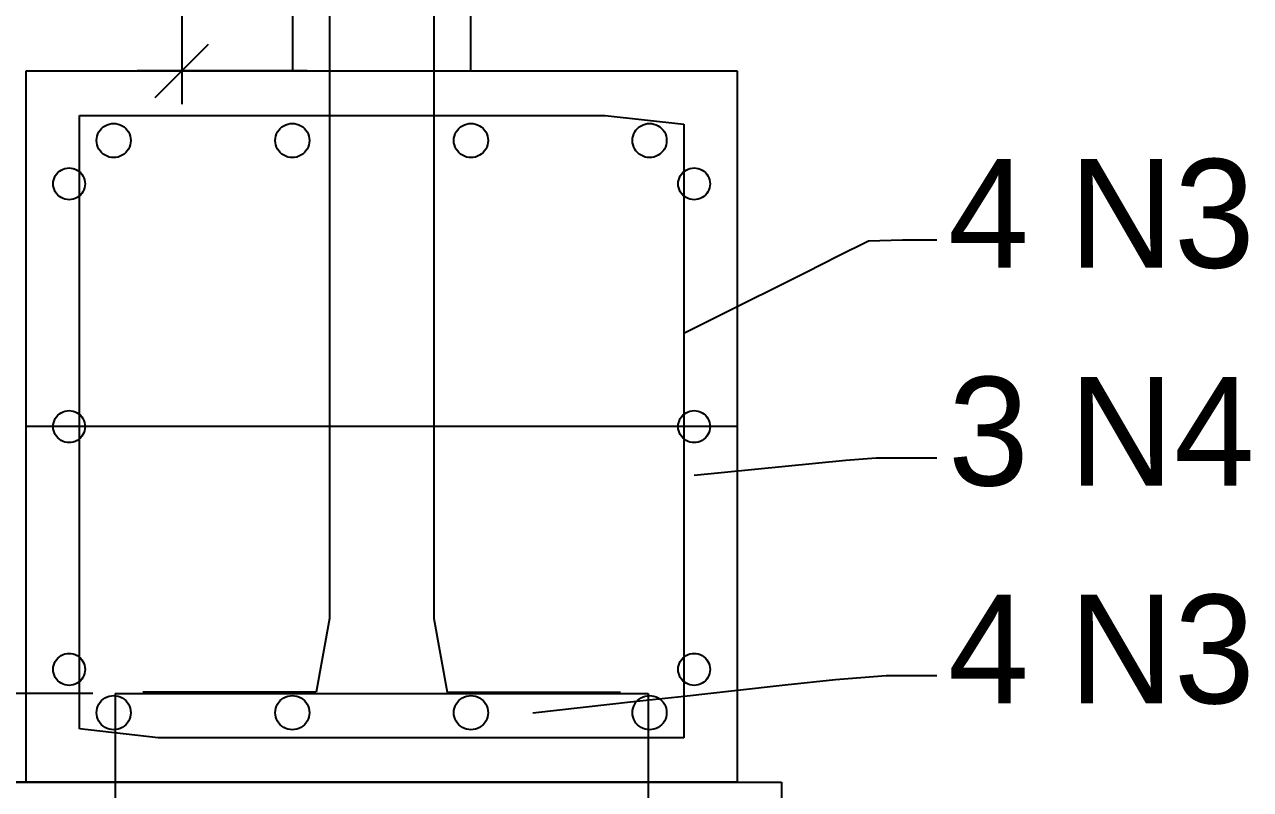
# Model space of a CAD drawing. Header units: millimetres. Extents: x 0 to 3648, y 0 to 594.
# Drawn here: x 268.6 to 323.8, y 263.3 to 297.7 of the extents above; entities that cross this region are included whole.
import ezdxf

# ---------------------------------------------------------------- set-up
doc = ezdxf.new("R2010")
doc.units = ezdxf.units.MM
for name, color, linetype in [('ARMADURAS', 1, 'CONTINUOUS'), ('COTAS', 4, 'CONTINUOUS'), ('EIXOS', 6, 'CONTINUOUS'), ('ESTRIBOS', 30, 'CONTINUOUS'), ('FORMAS', 7, 'CONTINUOUS'), ('TEXTOS', 2, 'CONTINUOUS')]:
    doc.layers.add(name, color=color, linetype=linetype)

msp = doc.modelspace()

# ---------------------------------------------------------------- linework, layer by layer
at = {"layer": 'ARMADURAS'}
for p, q in [((280.6414, 295.65571), (280.6414, 299.58494)), ((288.64139, 299.58494), (288.64139, 295.65571)), ((282.29138, 298.33562), (282.29138, 294.43275)), ((286.9914, 298.33562), (286.9914, 294.43275)), ((282.29138, 294.43275), (282.29138, 290.52989)), ((286.9914, 294.43275), (286.9914, 290.52989)), ((282.29138, 290.52989), (282.29138, 286.62702)), ((286.9914, 290.52989), (286.9914, 286.62702)), ((282.29138, 286.62702), (282.29138, 282.72418)), ((286.9914, 286.62702), (286.9914, 282.72418)), ((282.29138, 282.72418), (282.29138, 278.82131)), ((286.9914, 282.72418), (286.9914, 278.82131)), ((282.29138, 278.82131), (282.29138, 274.91844)), ((286.9914, 278.82131), (286.9914, 274.91844)), ((282.29138, 274.91844), (282.29138, 271.01557)), ((286.9914, 274.91844), (286.9914, 271.01557)), ((282.29138, 271.01557), (281.69712, 267.70699)), ((286.9914, 271.01557), (287.58567, 267.70699)), ((277.79425, 267.70699), (273.89138, 267.70699)), ((281.69712, 267.70699), (277.79425, 267.70699)), ((287.58567, 267.70699), (291.48854, 267.70699)), ((291.48854, 267.70699), (295.39141, 267.70699))]:
    msp.add_line(p, q, dxfattribs=at)
at = {"layer": 'COTAS'}
for p, q in [((275.6414, 327.15567), (275.6414, 294.15569)), ((274.44139, 294.4557), (276.84138, 296.85569)), ((281.29141, 295.65571), (273.64139, 295.65571)), ((305.16846, 287.31922), (306.55386, 288.01192)), ((306.55386, 288.01192), (308.09245, 288.05568)), ((308.09245, 288.05568), (309.64139, 288.05568)), ((303.78305, 286.62651), (305.16846, 287.31922)), ((302.39762, 285.93378), (303.78305, 286.62651)), ((301.01221, 285.24111), (302.39762, 285.93378)), ((299.62681, 284.54838), (301.01221, 285.24111)), ((298.2414, 283.85571), (299.62681, 284.54838)), ((305.53266, 278.14601), (306.89863, 278.25568)), ((306.89863, 278.25568), (308.27001, 278.25568)), ((308.27001, 278.25568), (309.64139, 278.25568)), ((298.70909, 277.47108), (300.07381, 277.60608)), ((300.07381, 277.60608), (301.43852, 277.74105)), ((301.43852, 277.74105), (302.80324, 277.87605)), ((302.80324, 277.87605), (304.16795, 278.01104)), ((304.16795, 278.01104), (305.53266, 278.14601)), ((302.80514, 268.03377), (305.07791, 268.28373)), ((305.07791, 268.28373), (307.35492, 268.45569)), ((307.35492, 268.45569), (309.64139, 268.45569)), ((298.25965, 267.53381), (300.53241, 267.7838)), ((300.53241, 267.7838), (302.80514, 268.03377)), ((271.64141, 267.65569), (264.64139, 267.65569)), ((293.71416, 267.03389), (295.98689, 267.28385)), ((295.98689, 267.28385), (298.25965, 267.53381)), ((291.4414, 266.78389), (293.71416, 267.03389)), ((271.64141, 263.6557), (264.64139, 263.6557))]:
    msp.add_line(p, q, dxfattribs=at)
at = {"layer": 'EIXOS'}
for p, q in [((268.64139, 295.65571), (300.6414, 295.65571)), ((268.64139, 279.65567), (268.64139, 295.65571)), ((300.6414, 295.65571), (300.6414, 279.65567)), ((300.6414, 279.65567), (268.64139, 279.65567)), ((272.64138, 267.65569), (272.64138, 261.65569)), ((272.64138, 267.65569), (296.64141, 267.65569)), ((296.64141, 267.65569), (296.64141, 261.65569))]:
    msp.add_line(p, q, dxfattribs=at)
at = {"layer": 'ESTRIBOS'}
for p, q in [((271.04138, 293.6557), (274.98426, 293.6557)), ((271.04138, 289.71283), (271.04138, 293.6557)), ((274.98426, 293.6557), (278.9271, 293.6557)), ((278.9271, 293.6557), (282.86997, 293.6557)), ((282.86997, 293.6557), (286.81281, 293.6557)), ((286.81281, 293.6557), (290.75568, 293.6557)), ((290.75568, 293.6557), (294.69855, 293.6557)), ((294.69855, 293.6557), (298.2414, 293.25572)), ((271.96959, 292.99577), (272.03591, 293.07142)), ((272.03591, 293.07142), (272.11157, 293.13775)), ((272.11157, 293.13775), (272.19523, 293.19365)), ((272.19523, 293.19365), (272.28547, 293.23816)), ((272.28547, 293.23816), (272.38078, 293.27052)), ((272.38078, 293.27052), (272.47947, 293.29015)), ((272.47947, 293.29015), (272.57985, 293.29672)), ((272.57985, 293.29672), (272.68026, 293.29015)), ((272.68026, 293.29015), (272.77895, 293.27052)), ((272.77895, 293.27052), (272.87422, 293.23816)), ((272.87422, 293.23816), (272.96446, 293.19365)), ((272.96446, 293.19365), (273.04813, 293.13775)), ((273.04813, 293.13775), (273.12378, 293.07142)), ((273.12378, 293.07142), (273.19014, 292.99577)), ((280.01061, 292.99577), (280.07697, 293.07142)), ((280.07697, 293.07142), (280.15262, 293.13775)), ((280.15262, 293.13775), (280.23625, 293.19365)), ((280.23625, 293.19365), (280.32652, 293.23816)), ((280.32652, 293.23816), (280.4218, 293.27052)), ((280.4218, 293.27052), (280.52049, 293.29015)), ((280.52049, 293.29015), (280.62087, 293.29672)), ((280.62087, 293.29672), (280.72128, 293.29015)), ((280.72128, 293.29015), (280.81997, 293.27052)), ((280.81997, 293.27052), (280.91525, 293.23816)), ((280.91525, 293.23816), (281.00548, 293.19365)), ((281.00548, 293.19365), (281.08915, 293.13775)), ((281.08915, 293.13775), (281.1648, 293.07142)), ((281.1648, 293.07142), (281.23116, 292.99577)), ((288.05163, 292.99577), (288.11799, 293.07142)), ((288.11799, 293.07142), (288.19364, 293.13775)), ((288.19364, 293.13775), (288.27731, 293.19365)), ((288.27731, 293.19365), (288.36754, 293.23816)), ((288.36754, 293.23816), (288.46282, 293.27052)), ((288.46282, 293.27052), (288.56151, 293.29015)), ((288.56151, 293.29015), (288.66192, 293.29672)), ((288.66192, 293.29672), (288.7623, 293.29015)), ((288.7623, 293.29015), (288.86099, 293.27052)), ((288.86099, 293.27052), (288.95627, 293.23816)), ((288.95627, 293.23816), (289.04654, 293.19365)), ((289.04654, 293.19365), (289.13017, 293.13775)), ((289.13017, 293.13775), (289.20582, 293.07142)), ((289.20582, 293.07142), (289.27218, 292.99577)), ((296.09265, 292.99577), (296.15901, 293.07142)), ((296.15901, 293.07142), (296.23466, 293.13775)), ((296.23466, 293.13775), (296.31833, 293.19365)), ((296.31833, 293.19365), (296.40857, 293.23816)), ((296.40857, 293.23816), (296.50384, 293.27052)), ((296.50384, 293.27052), (296.60253, 293.29015)), ((296.60253, 293.29015), (296.70294, 293.29672)), ((296.70294, 293.29672), (296.80332, 293.29015)), ((296.80332, 293.29015), (296.90201, 293.27052)), ((296.90201, 293.27052), (296.99732, 293.23816)), ((296.99732, 293.23816), (297.08756, 293.19365)), ((297.08756, 293.19365), (297.17122, 293.13775)), ((297.17122, 293.13775), (297.24688, 293.07142)), ((297.24688, 293.07142), (297.3132, 292.99577)), ((298.2414, 293.25572), (298.2414, 289.31284)), ((271.81062, 292.52749), (271.81722, 292.6279)), ((271.81722, 292.42711), (271.81062, 292.52749)), ((271.81722, 292.6279), (271.83685, 292.72659)), ((271.83685, 292.72659), (271.86918, 292.82186)), ((271.86918, 292.82186), (271.91369, 292.9121)), ((271.91369, 292.9121), (271.96959, 292.99577)), ((273.19014, 292.99577), (273.24604, 292.9121)), ((273.24604, 292.9121), (273.29055, 292.82186)), ((273.29055, 292.82186), (273.32288, 292.72659)), ((273.32288, 292.72659), (273.3425, 292.6279)), ((273.3425, 292.6279), (273.34908, 292.52749)), ((273.34908, 292.52749), (273.3425, 292.42711)), ((279.85164, 292.52749), (279.85824, 292.6279)), ((279.85824, 292.42711), (279.85164, 292.52749)), ((279.85824, 292.6279), (279.87787, 292.72659)), ((279.87787, 292.72659), (279.9102, 292.82186)), ((279.9102, 292.82186), (279.95471, 292.9121)), ((279.95471, 292.9121), (280.01061, 292.99577)), ((281.23116, 292.99577), (281.28706, 292.9121)), ((281.28706, 292.9121), (281.33157, 292.82186)), ((281.33157, 292.82186), (281.3639, 292.72659)), ((281.3639, 292.72659), (281.38353, 292.6279)), ((281.38353, 292.6279), (281.3901, 292.52749)), ((281.3901, 292.52749), (281.38353, 292.42711)), ((287.89269, 292.52749), (287.89926, 292.6279)), ((287.89926, 292.42711), (287.89269, 292.52749)), ((287.89926, 292.6279), (287.91889, 292.72659)), ((287.91889, 292.72659), (287.95122, 292.82186)), ((287.95122, 292.82186), (287.99573, 292.9121)), ((287.99573, 292.9121), (288.05163, 292.99577)), ((289.27218, 292.99577), (289.32808, 292.9121)), ((289.32808, 292.9121), (289.37259, 292.82186)), ((289.37259, 292.82186), (289.40492, 292.72659)), ((289.40492, 292.72659), (289.42455, 292.6279)), ((289.42455, 292.6279), (289.43115, 292.52749)), ((289.43115, 292.52749), (289.42455, 292.42711)), ((295.93371, 292.52749), (295.94029, 292.6279)), ((295.94029, 292.42711), (295.93371, 292.52749)), ((295.94029, 292.6279), (295.95991, 292.72659)), ((295.95991, 292.72659), (295.99224, 292.82186)), ((295.99224, 292.82186), (296.03675, 292.9121)), ((296.03675, 292.9121), (296.09265, 292.99577)), ((297.3132, 292.99577), (297.3691, 292.9121)), ((297.3691, 292.9121), (297.41361, 292.82186)), ((297.41361, 292.82186), (297.44594, 292.72659)), ((297.44594, 292.72659), (297.46557, 292.6279)), ((297.46557, 292.6279), (297.47217, 292.52749)), ((297.47217, 292.52749), (297.46557, 292.42711)), ((271.83685, 292.32839), (271.81722, 292.42711)), ((271.86918, 292.23311), (271.83685, 292.32839)), ((271.91369, 292.14287), (271.86918, 292.23311)), ((271.96959, 292.05921), (271.91369, 292.14287)), ((272.03591, 291.98359), (271.96959, 292.05921)), ((272.11157, 291.91723), (272.03591, 291.98359)), ((273.12378, 291.98359), (273.04813, 291.91723)), ((273.19014, 292.05921), (273.12378, 291.98359)), ((273.24604, 292.14287), (273.19014, 292.05921)), ((273.29055, 292.23311), (273.24604, 292.14287)), ((273.32288, 292.32839), (273.29055, 292.23311)), ((273.3425, 292.42711), (273.32288, 292.32839)), ((279.87787, 292.32839), (279.85824, 292.42711)), ((279.9102, 292.23311), (279.87787, 292.32839)), ((279.95471, 292.14287), (279.9102, 292.23311)), ((280.01061, 292.05921), (279.95471, 292.14287)), ((280.07697, 291.98359), (280.01061, 292.05921)), ((280.15262, 291.91723), (280.07697, 291.98359)), ((281.1648, 291.98359), (281.08915, 291.91723)), ((281.23116, 292.05921), (281.1648, 291.98359)), ((281.28706, 292.14287), (281.23116, 292.05921)), ((281.33157, 292.23311), (281.28706, 292.14287)), ((281.3639, 292.32839), (281.33157, 292.23311)), ((281.38353, 292.42711), (281.3639, 292.32839)), ((287.91889, 292.32839), (287.89926, 292.42711)), ((287.95122, 292.23311), (287.91889, 292.32839)), ((287.99573, 292.14287), (287.95122, 292.23311)), ((288.05163, 292.05921), (287.99573, 292.14287)), ((288.11799, 291.98359), (288.05163, 292.05921)), ((288.19364, 291.91723), (288.11799, 291.98359)), ((289.20582, 291.98359), (289.13017, 291.91723)), ((289.27218, 292.05921), (289.20582, 291.98359)), ((289.32808, 292.14287), (289.27218, 292.05921)), ((289.37259, 292.23311), (289.32808, 292.14287)), ((289.40492, 292.32839), (289.37259, 292.23311)), ((289.42455, 292.42711), (289.40492, 292.32839)), ((295.95991, 292.32839), (295.94029, 292.42711)), ((295.99224, 292.23311), (295.95991, 292.32839)), ((296.03675, 292.14287), (295.99224, 292.23311)), ((296.09265, 292.05921), (296.03675, 292.14287)), ((296.15901, 291.98359), (296.09265, 292.05921)), ((296.23466, 291.91723), (296.15901, 291.98359)), ((297.24688, 291.98359), (297.17122, 291.91723)), ((297.3132, 292.05921), (297.24688, 291.98359)), ((297.3691, 292.14287), (297.3132, 292.05921)), ((297.41361, 292.23311), (297.3691, 292.14287)), ((297.44594, 292.32839), (297.41361, 292.23311)), ((297.46557, 292.42711), (297.44594, 292.32839)), ((272.19523, 291.86133), (272.11157, 291.91723)), ((272.28547, 291.81682), (272.19523, 291.86133)), ((272.38078, 291.78446), (272.28547, 291.81682)), ((272.47947, 291.76486), (272.38078, 291.78446)), ((272.57985, 291.75826), (272.47947, 291.76486)), ((272.68026, 291.76486), (272.57985, 291.75826)), ((272.77895, 291.78446), (272.68026, 291.76486)), ((272.87422, 291.81682), (272.77895, 291.78446)), ((272.96446, 291.86133), (272.87422, 291.81682)), ((273.04813, 291.91723), (272.96446, 291.86133)), ((280.23625, 291.86133), (280.15262, 291.91723)), ((280.32652, 291.81682), (280.23625, 291.86133)), ((280.4218, 291.78446), (280.32652, 291.81682)), ((280.52049, 291.76486), (280.4218, 291.78446)), ((280.62087, 291.75826), (280.52049, 291.76486)), ((280.72128, 291.76486), (280.62087, 291.75826)), ((280.81997, 291.78446), (280.72128, 291.76486)), ((280.91525, 291.81682), (280.81997, 291.78446)), ((281.00548, 291.86133), (280.91525, 291.81682)), ((281.08915, 291.91723), (281.00548, 291.86133)), ((288.27731, 291.86133), (288.19364, 291.91723)), ((288.36754, 291.81682), (288.27731, 291.86133)), ((288.46282, 291.78446), (288.36754, 291.81682)), ((288.56151, 291.76486), (288.46282, 291.78446)), ((288.66192, 291.75826), (288.56151, 291.76486)), ((288.7623, 291.76486), (288.66192, 291.75826)), ((288.86099, 291.78446), (288.7623, 291.76486)), ((288.95627, 291.81682), (288.86099, 291.78446)), ((289.04654, 291.86133), (288.95627, 291.81682)), ((289.13017, 291.91723), (289.04654, 291.86133)), ((296.31833, 291.86133), (296.23466, 291.91723)), ((296.40857, 291.81682), (296.31833, 291.86133)), ((296.50384, 291.78446), (296.40857, 291.81682)), ((296.60253, 291.76486), (296.50384, 291.78446)), ((296.70294, 291.75826), (296.60253, 291.76486)), ((296.80332, 291.76486), (296.70294, 291.75826)), ((296.90201, 291.78446), (296.80332, 291.76486)), ((296.99732, 291.81682), (296.90201, 291.78446)), ((297.08756, 291.86133), (296.99732, 291.81682)), ((297.17122, 291.91723), (297.08756, 291.86133)), ((271.04138, 285.76999), (271.04138, 289.71283)), ((298.2414, 289.31284), (298.2414, 285.37)), ((271.04138, 281.82712), (271.04138, 285.76999)), ((298.2414, 285.37), (298.2414, 281.42713)), ((271.04138, 277.88428), (271.04138, 281.82712)), ((298.2414, 281.42713), (298.2414, 277.48426)), ((271.04138, 273.94141), (271.04138, 277.88428)), ((298.2414, 277.48426), (298.2414, 273.54142)), ((271.04138, 269.99854), (271.04138, 273.94141)), ((298.2414, 273.54142), (298.2414, 269.59855)), ((271.04138, 266.0557), (271.04138, 269.99854)), ((298.2414, 269.59855), (298.2414, 265.65571)), ((271.86918, 267.07827), (271.91369, 267.16851)), ((271.91369, 267.16851), (271.96959, 267.25217)), ((271.96959, 267.25217), (272.03591, 267.32782)), ((272.03591, 267.32782), (272.11157, 267.39418)), ((272.11157, 267.39418), (272.19523, 267.45008)), ((272.19523, 267.45008), (272.28547, 267.49459)), ((272.28547, 267.49459), (272.38078, 267.52692)), ((272.38078, 267.52692), (272.47947, 267.54655)), ((272.47947, 267.54655), (272.57985, 267.55312)), ((272.57985, 267.55312), (272.68026, 267.54655)), ((272.68026, 267.54655), (272.77895, 267.52692)), ((272.77895, 267.52692), (272.87422, 267.49459)), ((272.87422, 267.49459), (272.96446, 267.45008)), ((272.96446, 267.45008), (273.04813, 267.39418)), ((273.04813, 267.39418), (273.12378, 267.32782)), ((273.12378, 267.32782), (273.19014, 267.25217)), ((273.19014, 267.25217), (273.24604, 267.16851)), ((273.24604, 267.16851), (273.29055, 267.07827)), ((279.9102, 267.07827), (279.95471, 267.16851)), ((279.95471, 267.16851), (280.01061, 267.25217)), ((280.01061, 267.25217), (280.07697, 267.32782)), ((280.07697, 267.32782), (280.15262, 267.39418)), ((280.15262, 267.39418), (280.23625, 267.45008)), ((280.23625, 267.45008), (280.32652, 267.49459)), ((280.32652, 267.49459), (280.4218, 267.52692)), ((280.4218, 267.52692), (280.52049, 267.54655)), ((280.52049, 267.54655), (280.62087, 267.55312)), ((280.62087, 267.55312), (280.72128, 267.54655)), ((280.72128, 267.54655), (280.81997, 267.52692)), ((280.81997, 267.52692), (280.91525, 267.49459)), ((280.91525, 267.49459), (281.00548, 267.45008)), ((281.00548, 267.45008), (281.08915, 267.39418)), ((281.08915, 267.39418), (281.1648, 267.32782)), ((281.1648, 267.32782), (281.23116, 267.25217)), ((281.23116, 267.25217), (281.28706, 267.16851)), ((281.28706, 267.16851), (281.33157, 267.07827)), ((287.95122, 267.07827), (287.99573, 267.16851)), ((287.99573, 267.16851), (288.05163, 267.25217)), ((288.05163, 267.25217), (288.11799, 267.32782)), ((288.11799, 267.32782), (288.19364, 267.39418)), ((288.19364, 267.39418), (288.27731, 267.45008)), ((288.27731, 267.45008), (288.36754, 267.49459)), ((288.36754, 267.49459), (288.46282, 267.52692)), ((288.46282, 267.52692), (288.56151, 267.54655)), ((288.56151, 267.54655), (288.66192, 267.55312)), ((288.66192, 267.55312), (288.7623, 267.54655)), ((288.7623, 267.54655), (288.86099, 267.52692)), ((288.86099, 267.52692), (288.95627, 267.49459)), ((288.95627, 267.49459), (289.04654, 267.45008)), ((289.04654, 267.45008), (289.13017, 267.39418)), ((289.13017, 267.39418), (289.20582, 267.32782)), ((289.20582, 267.32782), (289.27218, 267.25217)), ((289.27218, 267.25217), (289.32808, 267.16851)), ((289.32808, 267.16851), (289.37259, 267.07827)), ((295.99224, 267.07827), (296.03675, 267.16851)), ((296.03675, 267.16851), (296.09265, 267.25217)), ((296.09265, 267.25217), (296.15901, 267.32782)), ((296.15901, 267.32782), (296.23466, 267.39418)), ((296.23466, 267.39418), (296.31833, 267.45008)), ((296.31833, 267.45008), (296.40857, 267.49459)), ((296.40857, 267.49459), (296.50384, 267.52692)), ((296.50384, 267.52692), (296.60253, 267.54655)), ((296.60253, 267.54655), (296.70294, 267.55312)), ((296.70294, 267.55312), (296.80332, 267.54655)), ((296.80332, 267.54655), (296.90201, 267.52692)), ((296.90201, 267.52692), (296.99732, 267.49459)), ((296.99732, 267.49459), (297.08756, 267.45008)), ((297.08756, 267.45008), (297.17122, 267.39418)), ((297.17122, 267.39418), (297.24688, 267.32782)), ((297.24688, 267.32782), (297.3132, 267.25217)), ((297.3132, 267.25217), (297.3691, 267.16851)), ((297.3691, 267.16851), (297.41361, 267.07827)), ((271.81062, 266.78389), (271.81722, 266.8843)), ((271.81722, 266.68348), (271.81062, 266.78389)), ((271.81722, 266.8843), (271.83685, 266.98299)), ((271.83685, 266.58482), (271.81722, 266.68348)), ((271.83685, 266.98299), (271.86918, 267.07827)), ((271.86918, 266.48955), (271.83685, 266.58482)), ((273.29055, 267.07827), (273.32288, 266.98299)), ((273.32288, 266.58482), (273.29055, 266.48955)), ((273.32288, 266.98299), (273.3425, 266.8843)), ((273.3425, 266.68348), (273.32288, 266.58482)), ((273.3425, 266.8843), (273.34908, 266.78389)), ((273.34908, 266.78389), (273.3425, 266.68348)), ((279.85164, 266.78389), (279.85824, 266.8843)), ((279.85824, 266.68348), (279.85164, 266.78389)), ((279.85824, 266.8843), (279.87787, 266.98299)), ((279.87787, 266.58482), (279.85824, 266.68348)), ((279.87787, 266.98299), (279.9102, 267.07827)), ((279.9102, 266.48955), (279.87787, 266.58482)), ((281.33157, 267.07827), (281.3639, 266.98299)), ((281.3639, 266.58482), (281.33157, 266.48955)), ((281.3639, 266.98299), (281.38353, 266.8843)), ((281.38353, 266.68348), (281.3639, 266.58482)), ((281.38353, 266.8843), (281.3901, 266.78389)), ((281.3901, 266.78389), (281.38353, 266.68348)), ((287.89269, 266.78389), (287.89926, 266.8843)), ((287.89926, 266.68348), (287.89269, 266.78389)), ((287.89926, 266.8843), (287.91889, 266.98299)), ((287.91889, 266.58482), (287.89926, 266.68348)), ((287.91889, 266.98299), (287.95122, 267.07827)), ((287.95122, 266.48955), (287.91889, 266.58482)), ((289.37259, 267.07827), (289.40492, 266.98299)), ((289.40492, 266.58482), (289.37259, 266.48955)), ((289.40492, 266.98299), (289.42455, 266.8843)), ((289.42455, 266.68348), (289.40492, 266.58482)), ((289.42455, 266.8843), (289.43115, 266.78389)), ((289.43115, 266.78389), (289.42455, 266.68348)), ((295.93371, 266.78389), (295.94029, 266.8843)), ((295.94029, 266.68348), (295.93371, 266.78389)), ((295.94029, 266.8843), (295.95991, 266.98299)), ((295.95991, 266.58482), (295.94029, 266.68348)), ((295.95991, 266.98299), (295.99224, 267.07827)), ((295.99224, 266.48955), (295.95991, 266.58482)), ((297.41361, 267.07827), (297.44594, 266.98299)), ((297.44594, 266.58482), (297.41361, 266.48955)), ((297.44594, 266.98299), (297.46557, 266.8843)), ((297.46557, 266.68348), (297.44594, 266.58482)), ((297.46557, 266.8843), (297.47217, 266.78389)), ((297.47217, 266.78389), (297.46557, 266.68348)), ((274.58424, 265.65571), (271.04138, 266.0557)), ((271.91369, 266.39928), (271.86918, 266.48955)), ((271.96959, 266.31564), (271.91369, 266.39928)), ((272.03591, 266.23996), (271.96959, 266.31564)), ((272.11157, 266.17363), (272.03591, 266.23996)), ((272.19523, 266.11773), (272.11157, 266.17363)), ((272.28547, 266.07322), (272.19523, 266.11773)), ((272.38078, 266.04089), (272.28547, 266.07322)), ((272.47947, 266.02123), (272.38078, 266.04089)), ((272.57985, 266.01466), (272.47947, 266.02123)), ((272.68026, 266.02123), (272.57985, 266.01466)), ((272.77895, 266.04089), (272.68026, 266.02123)), ((272.87422, 266.07322), (272.77895, 266.04089)), ((272.96446, 266.11773), (272.87422, 266.07322)), ((273.04813, 266.17363), (272.96446, 266.11773)), ((273.12378, 266.23996), (273.04813, 266.17363)), ((273.19014, 266.31564), (273.12378, 266.23996)), ((273.24604, 266.39928), (273.19014, 266.31564)), ((273.29055, 266.48955), (273.24604, 266.39928)), ((279.95471, 266.39928), (279.9102, 266.48955)), ((280.01061, 266.31564), (279.95471, 266.39928)), ((280.07697, 266.23996), (280.01061, 266.31564)), ((280.15262, 266.17363), (280.07697, 266.23996)), ((280.23625, 266.11773), (280.15262, 266.17363)), ((280.32652, 266.07322), (280.23625, 266.11773)), ((280.4218, 266.04089), (280.32652, 266.07322)), ((280.52049, 266.02123), (280.4218, 266.04089)), ((280.62087, 266.01466), (280.52049, 266.02123)), ((280.72128, 266.02123), (280.62087, 266.01466)), ((280.81997, 266.04089), (280.72128, 266.02123)), ((280.91525, 266.07322), (280.81997, 266.04089)), ((281.00548, 266.11773), (280.91525, 266.07322)), ((281.08915, 266.17363), (281.00548, 266.11773)), ((281.1648, 266.23996), (281.08915, 266.17363)), ((281.23116, 266.31564), (281.1648, 266.23996)), ((281.28706, 266.39928), (281.23116, 266.31564)), ((281.33157, 266.48955), (281.28706, 266.39928)), ((287.99573, 266.39928), (287.95122, 266.48955)), ((288.05163, 266.31564), (287.99573, 266.39928)), ((288.11799, 266.23996), (288.05163, 266.31564)), ((288.19364, 266.17363), (288.11799, 266.23996)), ((288.27731, 266.11773), (288.19364, 266.17363)), ((288.36754, 266.07322), (288.27731, 266.11773)), ((288.46282, 266.04089), (288.36754, 266.07322)), ((288.56151, 266.02123), (288.46282, 266.04089)), ((288.66192, 266.01466), (288.56151, 266.02123)), ((288.7623, 266.02123), (288.66192, 266.01466)), ((288.86099, 266.04089), (288.7623, 266.02123)), ((288.95627, 266.07322), (288.86099, 266.04089)), ((289.04654, 266.11773), (288.95627, 266.07322)), ((289.13017, 266.17363), (289.04654, 266.11773)), ((289.20582, 266.23996), (289.13017, 266.17363)), ((289.27218, 266.31564), (289.20582, 266.23996)), ((289.32808, 266.39928), (289.27218, 266.31564)), ((289.37259, 266.48955), (289.32808, 266.39928)), ((296.03675, 266.39928), (295.99224, 266.48955)), ((296.09265, 266.31564), (296.03675, 266.39928)), ((296.15901, 266.23996), (296.09265, 266.31564)), ((296.23466, 266.17363), (296.15901, 266.23996)), ((296.31833, 266.11773), (296.23466, 266.17363)), ((296.40857, 266.07322), (296.31833, 266.11773)), ((296.50384, 266.04089), (296.40857, 266.07322)), ((296.60253, 266.02123), (296.50384, 266.04089)), ((296.70294, 266.01466), (296.60253, 266.02123)), ((296.80332, 266.02123), (296.70294, 266.01466)), ((296.90201, 266.04089), (296.80332, 266.02123)), ((296.99732, 266.07322), (296.90201, 266.04089)), ((297.08756, 266.11773), (296.99732, 266.07322)), ((297.17122, 266.17363), (297.08756, 266.11773)), ((297.24688, 266.23996), (297.17122, 266.17363)), ((297.3132, 266.31564), (297.24688, 266.23996)), ((297.3691, 266.39928), (297.3132, 266.31564)), ((297.41361, 266.48955), (297.3691, 266.39928)), ((278.52711, 265.65571), (274.58424, 265.65571)), ((282.46998, 265.65571), (278.52711, 265.65571)), ((286.41282, 265.65571), (282.46998, 265.65571)), ((290.35569, 265.65571), (286.41282, 265.65571)), ((294.29853, 265.65571), (290.35569, 265.65571)), ((298.2414, 265.65571), (294.29853, 265.65571))]:
    msp.add_line(p, q, dxfattribs=at)
at = {"layer": 'FORMAS'}
for p, q in [((269.88021, 290.76457), (269.91042, 290.85353)), ((269.91042, 290.85353), (269.95195, 290.93773)), ((269.95195, 290.93773), (270.0041, 291.01585)), ((270.0041, 291.01585), (270.06604, 291.08646)), ((270.06604, 291.08646), (270.13666, 291.14837)), ((270.13666, 291.14837), (270.21472, 291.20052)), ((270.21472, 291.20052), (270.29895, 291.24209)), ((270.29895, 291.24209), (270.38787, 291.27226)), ((270.38787, 291.27226), (270.47999, 291.2906)), ((270.47999, 291.2906), (270.5737, 291.29674)), ((270.5737, 291.29674), (270.66741, 291.2906)), ((270.66741, 291.2906), (270.75953, 291.27226)), ((270.75953, 291.27226), (270.84845, 291.24209)), ((270.84845, 291.24209), (270.93268, 291.20052)), ((270.93268, 291.20052), (271.01077, 291.14837)), ((271.01077, 291.14837), (271.08136, 291.08646)), ((271.08136, 291.08646), (271.1433, 291.01585)), ((271.1433, 291.01585), (271.19548, 290.93773)), ((271.19548, 290.93773), (271.23701, 290.85353)), ((271.23701, 290.85353), (271.26718, 290.76457)), ((298.01561, 290.76457), (298.04578, 290.85353)), ((298.04578, 290.85353), (298.08731, 290.93773)), ((298.08731, 290.93773), (298.13949, 291.01585)), ((298.13949, 291.01585), (298.20143, 291.08646)), ((298.20143, 291.08646), (298.27202, 291.14837)), ((298.27202, 291.14837), (298.35011, 291.20052)), ((298.35011, 291.20052), (298.43434, 291.24209)), ((298.43434, 291.24209), (298.52326, 291.27226)), ((298.52326, 291.27226), (298.61538, 291.2906)), ((298.61538, 291.2906), (298.70909, 291.29674)), ((298.70909, 291.29674), (298.8028, 291.2906)), ((298.8028, 291.2906), (298.89492, 291.27226)), ((298.89492, 291.27226), (298.98384, 291.24209)), ((298.98384, 291.24209), (299.06807, 291.20052)), ((299.06807, 291.20052), (299.14613, 291.14837)), ((299.14613, 291.14837), (299.21675, 291.08646)), ((299.21675, 291.08646), (299.27869, 291.01585)), ((299.27869, 291.01585), (299.33084, 290.93773)), ((299.33084, 290.93773), (299.37237, 290.85353)), ((299.37237, 290.85353), (299.40258, 290.76457)), ((269.85577, 290.57878), (269.8619, 290.67249)), ((269.8619, 290.48506), (269.85577, 290.57878)), ((269.8619, 290.67249), (269.88021, 290.76457)), ((269.88021, 290.39295), (269.8619, 290.48506)), ((269.91042, 290.30402), (269.88021, 290.39295)), ((269.95195, 290.2198), (269.91042, 290.30402)), ((271.23701, 290.30402), (271.19548, 290.2198)), ((271.26718, 290.39295), (271.23701, 290.30402)), ((271.26718, 290.76457), (271.28549, 290.67249)), ((271.28549, 290.48506), (271.26718, 290.39295)), ((271.28549, 290.67249), (271.29166, 290.57878)), ((271.29166, 290.57878), (271.28549, 290.48506)), ((297.99113, 290.57878), (297.9973, 290.67249)), ((297.9973, 290.48506), (297.99113, 290.57878)), ((297.9973, 290.67249), (298.01561, 290.76457)), ((298.01561, 290.39295), (297.9973, 290.48506)), ((298.04578, 290.30402), (298.01561, 290.39295)), ((298.08731, 290.2198), (298.04578, 290.30402)), ((299.37237, 290.30402), (299.33084, 290.2198)), ((299.40258, 290.39295), (299.37237, 290.30402)), ((299.40258, 290.76457), (299.42089, 290.67249)), ((299.42089, 290.48506), (299.40258, 290.39295)), ((299.42089, 290.67249), (299.42702, 290.57878)), ((299.42702, 290.57878), (299.42089, 290.48506)), ((270.0041, 290.1417), (269.95195, 290.2198)), ((270.06604, 290.07109), (270.0041, 290.1417)), ((270.13666, 290.00918), (270.06604, 290.07109)), ((270.21472, 289.95703), (270.13666, 290.00918)), ((270.29895, 289.91546), (270.21472, 289.95703)), ((270.38787, 289.88529), (270.29895, 289.91546)), ((270.47999, 289.86695), (270.38787, 289.88529)), ((270.5737, 289.86081), (270.47999, 289.86695)), ((270.66741, 289.86695), (270.5737, 289.86081)), ((270.75953, 289.88529), (270.66741, 289.86695)), ((270.84845, 289.91546), (270.75953, 289.88529)), ((270.93268, 289.95703), (270.84845, 289.91546)), ((271.01077, 290.00918), (270.93268, 289.95703)), ((271.08136, 290.07109), (271.01077, 290.00918)), ((271.1433, 290.1417), (271.08136, 290.07109)), ((271.19548, 290.2198), (271.1433, 290.1417)), ((298.13949, 290.1417), (298.08731, 290.2198)), ((298.20143, 290.07109), (298.13949, 290.1417)), ((298.27202, 290.00918), (298.20143, 290.07109)), ((298.35011, 289.95703), (298.27202, 290.00918)), ((298.43434, 289.91546), (298.35011, 289.95703)), ((298.52326, 289.88529), (298.43434, 289.91546)), ((298.61538, 289.86695), (298.52326, 289.88529)), ((298.70909, 289.86081), (298.61538, 289.86695)), ((298.8028, 289.86695), (298.70909, 289.86081)), ((298.89492, 289.88529), (298.8028, 289.86695)), ((298.98384, 289.91546), (298.89492, 289.88529)), ((299.06807, 289.95703), (298.98384, 289.91546)), ((299.14613, 290.00918), (299.06807, 289.95703)), ((299.21675, 290.07109), (299.14613, 290.00918)), ((299.27869, 290.1417), (299.21675, 290.07109)), ((299.33084, 290.2198), (299.27869, 290.1417)), ((270.38787, 280.34916), (270.47999, 280.3675)), ((270.47999, 280.3675), (270.5737, 280.37364)), ((270.5737, 280.37364), (270.66741, 280.3675)), ((270.66741, 280.3675), (270.75953, 280.34916)), ((298.52326, 280.34916), (298.61538, 280.3675)), ((298.61538, 280.3675), (298.70909, 280.37364)), ((298.70909, 280.37364), (298.8028, 280.3675)), ((298.8028, 280.3675), (298.89492, 280.34916)), ((269.8619, 279.74939), (269.88021, 279.84153)), ((269.88021, 279.84153), (269.91042, 279.93043)), ((269.91042, 279.93043), (269.95195, 280.01469)), ((269.95195, 280.01469), (270.0041, 280.09275)), ((270.0041, 280.09275), (270.06604, 280.16336)), ((270.06604, 280.16336), (270.13666, 280.22527)), ((270.13666, 280.22527), (270.21472, 280.27748)), ((270.21472, 280.27748), (270.29895, 280.31899)), ((270.29895, 280.31899), (270.38787, 280.34916)), ((270.75953, 280.34916), (270.84845, 280.31899)), ((270.84845, 280.31899), (270.93268, 280.27748)), ((270.93268, 280.27748), (271.01077, 280.22527)), ((271.01077, 280.22527), (271.08136, 280.16336)), ((271.08136, 280.16336), (271.1433, 280.09275)), ((271.1433, 280.09275), (271.19548, 280.01469)), ((271.19548, 280.01469), (271.23701, 279.93043)), ((271.23701, 279.93043), (271.26718, 279.84153)), ((271.26718, 279.84153), (271.28549, 279.74939)), ((297.9973, 279.74939), (298.01561, 279.84153)), ((298.01561, 279.84153), (298.04578, 279.93043)), ((298.04578, 279.93043), (298.08731, 280.01469)), ((298.08731, 280.01469), (298.13949, 280.09275)), ((298.13949, 280.09275), (298.20143, 280.16336)), ((298.20143, 280.16336), (298.27202, 280.22527)), ((298.27202, 280.22527), (298.35011, 280.27748)), ((298.35011, 280.27748), (298.43434, 280.31899)), ((298.43434, 280.31899), (298.52326, 280.34916)), ((298.89492, 280.34916), (298.98384, 280.31899)), ((298.98384, 280.31899), (299.06807, 280.27748)), ((299.06807, 280.27748), (299.14613, 280.22527)), ((299.14613, 280.22527), (299.21675, 280.16336)), ((299.21675, 280.16336), (299.27869, 280.09275)), ((299.27869, 280.09275), (299.33084, 280.01469)), ((299.33084, 280.01469), (299.37237, 279.93043)), ((299.37237, 279.93043), (299.40258, 279.84153)), ((299.40258, 279.84153), (299.42089, 279.74939)), ((269.85577, 279.65567), (269.8619, 279.74939)), ((269.8619, 279.56199), (269.85577, 279.65567)), ((269.88021, 279.46988), (269.8619, 279.56199)), ((269.91042, 279.38095), (269.88021, 279.46988)), ((269.95195, 279.29672), (269.91042, 279.38095)), ((270.0041, 279.21863), (269.95195, 279.29672)), ((271.19548, 279.29672), (271.1433, 279.21863)), ((271.23701, 279.38095), (271.19548, 279.29672)), ((271.26718, 279.46988), (271.23701, 279.38095)), ((271.28549, 279.56199), (271.26718, 279.46988)), ((271.28549, 279.74939), (271.29166, 279.65567)), ((271.29166, 279.65567), (271.28549, 279.56199)), ((297.99113, 279.65567), (297.9973, 279.74939)), ((297.9973, 279.56199), (297.99113, 279.65567)), ((298.01561, 279.46988), (297.9973, 279.56199)), ((298.04578, 279.38095), (298.01561, 279.46988)), ((298.08731, 279.29672), (298.04578, 279.38095)), ((298.13949, 279.21863), (298.08731, 279.29672)), ((299.33084, 279.29672), (299.27869, 279.21863)), ((299.37237, 279.38095), (299.33084, 279.29672)), ((299.40258, 279.46988), (299.37237, 279.38095)), ((299.42089, 279.56199), (299.40258, 279.46988)), ((299.42089, 279.74939), (299.42702, 279.65567)), ((299.42702, 279.65567), (299.42089, 279.56199)), ((270.06604, 279.14805), (270.0041, 279.21863)), ((270.13666, 279.08611), (270.06604, 279.14805)), ((270.21472, 279.03393), (270.13666, 279.08611)), ((270.29895, 278.99239), (270.21472, 279.03393)), ((270.38787, 278.96219), (270.29895, 278.99239)), ((270.47999, 278.94391), (270.38787, 278.96219)), ((270.5737, 278.93774), (270.47999, 278.94391)), ((270.66741, 278.94391), (270.5737, 278.93774)), ((270.75953, 278.96219), (270.66741, 278.94391)), ((270.84845, 278.99239), (270.75953, 278.96219)), ((270.93268, 279.03393), (270.84845, 278.99239)), ((271.01077, 279.08611), (270.93268, 279.03393)), ((271.08136, 279.14805), (271.01077, 279.08611)), ((271.1433, 279.21863), (271.08136, 279.14805)), ((298.20143, 279.14805), (298.13949, 279.21863)), ((298.27202, 279.08611), (298.20143, 279.14805)), ((298.35011, 279.03393), (298.27202, 279.08611)), ((298.43434, 278.99239), (298.35011, 279.03393)), ((298.52326, 278.96219), (298.43434, 278.99239)), ((298.61538, 278.94391), (298.52326, 278.96219)), ((298.70909, 278.93774), (298.61538, 278.94391)), ((298.8028, 278.94391), (298.70909, 278.93774)), ((298.89492, 278.96219), (298.8028, 278.94391)), ((298.98384, 278.99239), (298.89492, 278.96219)), ((299.06807, 279.03393), (298.98384, 278.99239)), ((299.14613, 279.08611), (299.06807, 279.03393)), ((299.21675, 279.14805), (299.14613, 279.08611)), ((299.27869, 279.21863), (299.21675, 279.14805)), ((270.13666, 269.3022), (270.21472, 269.35438)), ((270.21472, 269.35438), (270.29895, 269.39591)), ((270.29895, 269.39591), (270.38787, 269.42612)), ((270.38787, 269.42612), (270.47999, 269.44443)), ((270.47999, 269.44443), (270.5737, 269.45056)), ((270.5737, 269.45056), (270.66741, 269.44443)), ((270.66741, 269.44443), (270.75953, 269.42612)), ((270.75953, 269.42612), (270.84845, 269.39591)), ((270.84845, 269.39591), (270.93268, 269.35438)), ((270.93268, 269.35438), (271.01077, 269.3022)), ((298.27202, 269.3022), (298.35011, 269.35438)), ((298.35011, 269.35438), (298.43434, 269.39591)), ((298.43434, 269.39591), (298.52326, 269.42612)), ((298.52326, 269.42612), (298.61538, 269.44443)), ((298.61538, 269.44443), (298.70909, 269.45056)), ((298.70909, 269.45056), (298.8028, 269.44443)), ((298.8028, 269.44443), (298.89492, 269.42612)), ((298.89492, 269.42612), (298.98384, 269.39591)), ((298.98384, 269.39591), (299.06807, 269.35438)), ((299.06807, 269.35438), (299.14613, 269.3022)), ((269.85577, 268.73263), (269.8619, 268.82635)), ((269.8619, 268.82635), (269.88021, 268.91843)), ((269.88021, 268.91843), (269.91042, 269.00739)), ((269.91042, 269.00739), (269.95195, 269.09158)), ((269.95195, 269.09158), (270.0041, 269.16968)), ((270.0041, 269.16968), (270.06604, 269.24029)), ((270.06604, 269.24029), (270.13666, 269.3022)), ((271.01077, 269.3022), (271.08136, 269.24029)), ((271.08136, 269.24029), (271.1433, 269.16968)), ((271.1433, 269.16968), (271.19548, 269.09158)), ((271.19548, 269.09158), (271.23701, 269.00739)), ((271.23701, 269.00739), (271.26718, 268.91843)), ((271.26718, 268.91843), (271.28549, 268.82635)), ((271.28549, 268.82635), (271.29166, 268.73263)), ((297.99113, 268.73263), (297.9973, 268.82635)), ((297.9973, 268.82635), (298.01561, 268.91843)), ((298.01561, 268.91843), (298.04578, 269.00739)), ((298.04578, 269.00739), (298.08731, 269.09158)), ((298.08731, 269.09158), (298.13949, 269.16968)), ((298.13949, 269.16968), (298.20143, 269.24029)), ((298.20143, 269.24029), (298.27202, 269.3022)), ((299.14613, 269.3022), (299.21675, 269.24029)), ((299.21675, 269.24029), (299.27869, 269.16968)), ((299.27869, 269.16968), (299.33084, 269.09158)), ((299.33084, 269.09158), (299.37237, 269.00739)), ((299.37237, 269.00739), (299.40258, 268.91843)), ((299.40258, 268.91843), (299.42089, 268.82635)), ((299.42089, 268.82635), (299.42702, 268.73263)), ((269.8619, 268.63892), (269.85577, 268.73263)), ((269.88021, 268.54681), (269.8619, 268.63892)), ((269.91042, 268.45788), (269.88021, 268.54681)), ((269.95195, 268.37362), (269.91042, 268.45788)), ((270.0041, 268.29556), (269.95195, 268.37362)), ((270.06604, 268.22495), (270.0041, 268.29556)), ((270.13666, 268.16304), (270.06604, 268.22495)), ((271.08136, 268.22495), (271.01077, 268.16304)), ((271.1433, 268.29556), (271.08136, 268.22495)), ((271.19548, 268.37362), (271.1433, 268.29556)), ((271.23701, 268.45788), (271.19548, 268.37362)), ((271.26718, 268.54681), (271.23701, 268.45788)), ((271.28549, 268.63892), (271.26718, 268.54681)), ((271.29166, 268.73263), (271.28549, 268.63892)), ((297.9973, 268.63892), (297.99113, 268.73263)), ((298.01561, 268.54681), (297.9973, 268.63892)), ((298.04578, 268.45788), (298.01561, 268.54681)), ((298.08731, 268.37362), (298.04578, 268.45788)), ((298.13949, 268.29556), (298.08731, 268.37362)), ((298.20143, 268.22495), (298.13949, 268.29556)), ((298.27202, 268.16304), (298.20143, 268.22495)), ((299.21675, 268.22495), (299.14613, 268.16304)), ((299.27869, 268.29556), (299.21675, 268.22495)), ((299.33084, 268.37362), (299.27869, 268.29556)), ((299.37237, 268.45788), (299.33084, 268.37362)), ((299.40258, 268.54681), (299.37237, 268.45788)), ((299.42089, 268.63892), (299.40258, 268.54681)), ((299.42702, 268.73263), (299.42089, 268.63892)), ((270.21472, 268.11086), (270.13666, 268.16304)), ((270.29895, 268.06932), (270.21472, 268.11086)), ((270.38787, 268.03915), (270.29895, 268.06932)), ((270.47999, 268.02081), (270.38787, 268.03915)), ((270.5737, 268.01467), (270.47999, 268.02081)), ((270.66741, 268.02081), (270.5737, 268.01467)), ((270.75953, 268.03915), (270.66741, 268.02081)), ((270.84845, 268.06932), (270.75953, 268.03915)), ((270.93268, 268.11086), (270.84845, 268.06932)), ((271.01077, 268.16304), (270.93268, 268.11086)), ((298.35011, 268.11086), (298.27202, 268.16304)), ((298.43434, 268.06932), (298.35011, 268.11086)), ((298.52326, 268.03915), (298.43434, 268.06932)), ((298.61538, 268.02081), (298.52326, 268.03915)), ((298.70909, 268.01467), (298.61538, 268.02081)), ((298.8028, 268.02081), (298.70909, 268.01467)), ((298.89492, 268.03915), (298.8028, 268.02081)), ((298.98384, 268.06932), (298.89492, 268.03915)), ((299.06807, 268.11086), (298.98384, 268.06932)), ((299.14613, 268.16304), (299.06807, 268.11086)), ((266.64141, 263.6557), (302.64138, 263.6557)), ((302.64138, 263.6557), (302.64138, 261.65569))]:
    msp.add_line(p, q, dxfattribs=at)
at = {"layer": 'TEXTOS'}
for p, q in [((268.64139, 295.65571), (300.6414, 295.65571)), ((268.64139, 263.6557), (268.64139, 295.65571)), ((300.6414, 295.65571), (300.6414, 263.6557)), ((300.6414, 263.6557), (268.64139, 263.6557))]:
    msp.add_line(p, q, dxfattribs=at)

# ---------------------------------------------------------------- texts
for s, p in [('4 N3', (310.14138, 286.80568)), ('3 N4', (310.14138, 277.00568)), ('4 N3', (310.14138, 267.20569))]:
    msp.add_text(s, height=4.88718, dxfattribs=at).set_placement(p)

doc.saveas('drawing.dxf')
